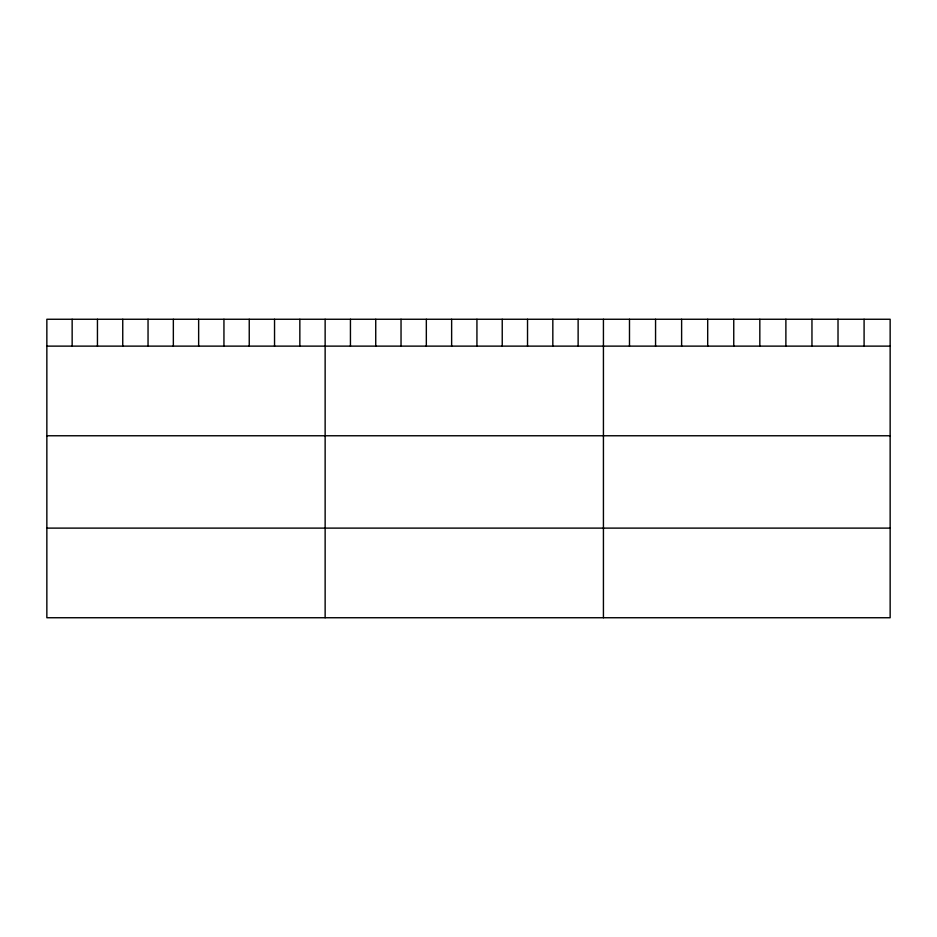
<?xml version="1.0" encoding="UTF-8"?>
<svg xmlns="http://www.w3.org/2000/svg" width="937" height="937" viewBox="0 0 937 937"><rect width="100%" height="100%" fill="white"/><g stroke="black" fill="none" stroke-linecap="round" stroke-linejoin="round"><path stroke-width="1.41" d="M890.15 346.128L890.15 617.741L46.85 617.741L46.85 319.259L890.15 319.259L890.15 346.128L46.85 346.128M46.85 435.764L890.15 435.764M46.85 528.117L890.15 528.117M864.09 319.259L864.09 346.128M838.018 319.259L838.018 346.128M811.957 319.259L811.957 346.128M785.885 319.259L785.885 346.128M759.825 319.259L759.825 346.128M733.753 319.259L733.753 346.128M707.693 319.259L707.693 346.128M681.621 319.259L681.621 346.128M655.56 319.259L655.56 346.128M629.488 319.259L629.488 346.128M603.428 319.259L603.428 617.741M578.129 319.259L578.129 346.128M552.83 319.259L552.83 346.128M527.531 319.259L527.531 346.128M502.232 319.259L502.232 346.128M476.933 319.259L476.933 346.128M451.634 319.259L451.634 346.128M426.335 319.259L426.335 346.128M401.036 319.259L401.036 346.128M375.737 319.259L375.737 346.128M350.438 319.259L350.438 346.128M325.139 319.259L325.139 617.741M299.84 319.259L299.84 346.128M274.541 319.259L274.541 346.128M249.242 319.259L249.242 346.128M223.943 319.259L223.943 346.128M198.644 319.259L198.644 346.128M173.345 319.259L173.345 346.128M148.046 319.259L148.046 346.128M122.747 319.259L122.747 346.128M97.448 319.259L97.448 346.128M72.149 319.259L72.149 346.128"/></g></svg>
